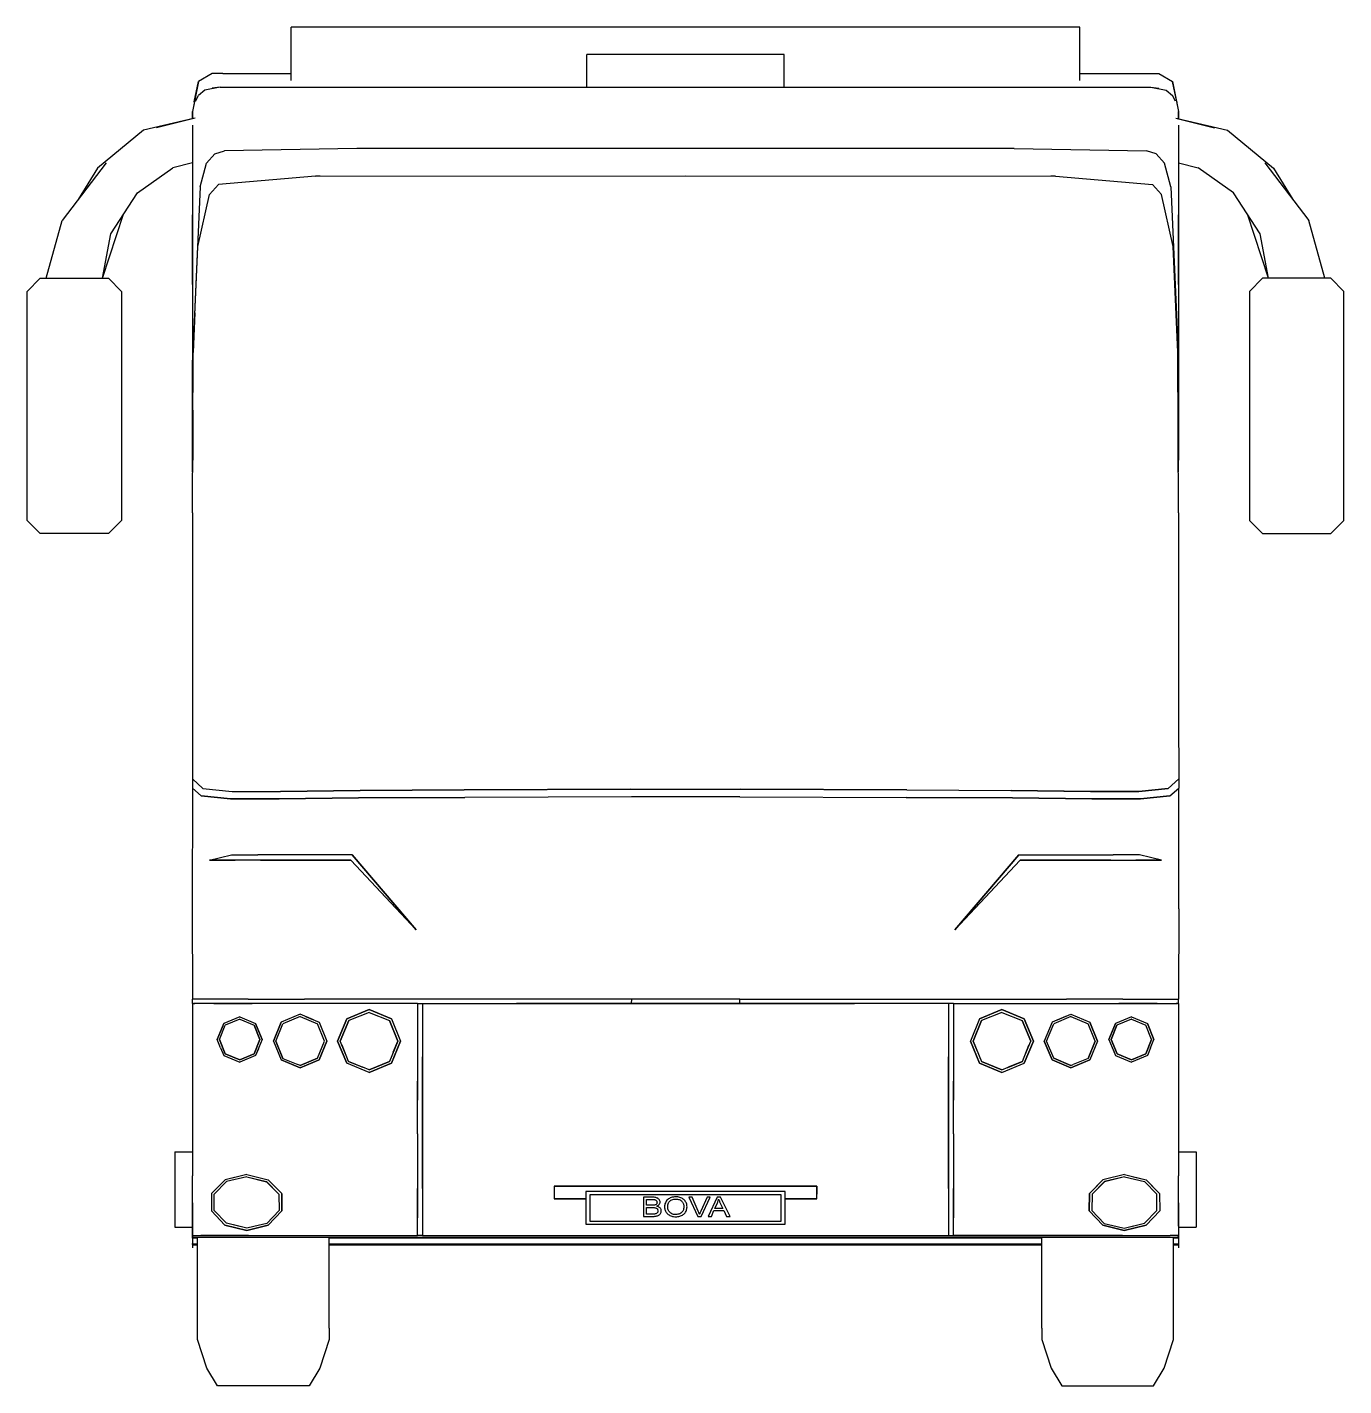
# Model space of a CAD drawing. Header units: millimetres. Extents: x 35403 to 155690, y 202798 to 276657.
# Drawn here: x 101808 to 105105, y 219072 to 222475 of the extents above; entities that cross this region are included whole.
import ezdxf

# ---------------------------------------------------------------- set-up
doc = ezdxf.new("R2010")
doc.units = ezdxf.units.MM

# ---------------------------------------------------------------- blocks, each defined once
blk = doc.blocks.new('A$C14E904CF')
for p, q in [((661.2, 3269.7), (661.2, 3403.1)), ((2636.4, 3403.1), (661.2, 3403.1)), ((2636.4, 3269.7), (2636.4, 3403.1)), ((1895.7, 3334.9), (1401.9, 3334.9)), ((1401.9, 3252.9), (1401.9, 3334.9)), ((1895.7, 3252.9), (1895.7, 3334.9)), ((463.5, 3286.8), (429.2, 3267)), ((489.8, 3287.1), (463.5, 3286.8)), ((489.8, 3287.1), (661.2, 3287.1)), ((2636.4, 3287.1), (2807.9, 3287.1)), ((2807.9, 3287.1), (2834.2, 3286.8)), ((2834.2, 3286.8), (2868.5, 3267)), ((429.2, 3267), (414.4, 3192.3)), ((418.4, 3215.8), (429.2, 3267)), ((444.9, 3245), (429.2, 3231.8)), ((444.9, 3245), (439.2, 3240.4)), ((483.3, 3252.9), (444.9, 3245)), ((483.3, 3252.9), (463.5, 3250.6)), ((483.3, 3252.9), (2814.4, 3252.9)), ((2814.4, 3252.9), (2834.2, 3250.6)), ((2814.4, 3252.9), (2852.8, 3245)), ((2852.8, 3245), (2858.5, 3240.4)), ((2852.8, 3245), (2868.5, 3231.8)), ((2879.3, 3215.8), (2868.5, 3267)), ((2868.5, 3267), (2883.3, 3192.3)), ((418.4, 3215.8), (418, 3210.6)), ((421.3, 3217.9), (429.2, 3231.8)), ((2876.4, 3217.9), (2868.5, 3231.8)), ((2879.3, 3215.8), (2879.7, 3210.6)), ((416.7, 3174.4), (291.5, 3145.1)), ((420.9, 3174.9), (323.9, 3151.4)), ((414.4, 3192.3), (414.3, 3173.8)), ((414.3, 3173.8), (414.4, 3181.1)), ((414.4, 3181.1), (414.4, 3192.3)), ((2876.8, 3174.9), (2973.8, 3151.4)), ((2880.9, 3174.4), (3006.1, 3145.1)), ((2883.3, 3181.1), (2883.3, 3192.3)), ((2883.3, 3192.3), (2883.3, 3173.8)), ((2883.3, 3173.8), (2883.3, 3181.1)), ((291.5, 3145.1), (176, 3049.7)), ((414.3, 3158.1), (414.3, 3129.5)), ((2883.3, 3158.1), (2883.3, 3129.5)), ((3006.1, 3145.1), (3121.7, 3049.7)), ((414.3, 3129.5), (414.2, 2569.9)), ((825.8, 3099.2), (494.4, 3093)), ((2471.9, 3099.2), (825.8, 3099.2)), ((2471.9, 3099.2), (2803.3, 3093)), ((2883.3, 3129.5), (2883.5, 2569.9)), ((197.9, 3063.5), (88, 2918.8)), ((197.9, 3063.5), (197.9, 3063.5)), ((414.3, 3063), (364.9, 3051)), ((433.5, 3003.5), (449.2, 3062.8)), ((449.2, 3062.8), (469.9, 3086)), ((469.9, 3086), (449.2, 3062.8)), ((469.9, 3086), (494.4, 3093)), ((2827.8, 3086), (2803.3, 3093)), ((2848.5, 3062.8), (2827.8, 3086)), ((2827.8, 3086), (2848.5, 3062.8)), ((2864.1, 3003.5), (2848.5, 3062.8)), ((2883.4, 3063), (2932.8, 3051)), ((3099.8, 3063.5), (3209.7, 2918.8)), ((3099.8, 3063.5), (3099.8, 3063.5)), ((176, 3049.7), (127.7, 2971.1)), ((276.2, 2988), (364.9, 3051)), ((433.5, 3003.5), (449.2, 3062.8)), ((447, 3054.3), (447, 3054.3)), ((721.9, 3029.6), (479, 3008.7)), ((721.9, 3029.6), (479, 3008.7)), ((721.9, 3029.6), (1648.8, 3030.4)), ((733.8, 3029.6), (721.9, 3029.6)), ((1648.8, 3030.4), (2575.7, 3029.6)), ((2575.7, 3029.6), (2563.8, 3029.6)), ((2575.7, 3029.6), (2818.6, 3008.7)), ((2575.7, 3029.6), (2818.6, 3008.7)), ((2864.1, 3003.5), (2848.5, 3062.8)), ((2850.7, 3054.3), (2850.7, 3054.3)), ((3021.5, 2988), (2932.8, 3051)), ((3121.7, 3049.7), (3169.9, 2971.1)), ((433.5, 3003.5), (414.2, 2570.2)), ((456.5, 2984.4), (479, 3008.7)), ((2841.2, 2984.4), (2818.6, 3008.7)), ((2864.1, 3003.5), (2883.5, 2570.2)), ((209.3, 2885.4), (276.2, 2988)), ((427.8, 2853.5), (456.5, 2984.4)), ((456.5, 2984.3), (456.5, 2984.4)), ((2841.1, 2984.3), (2841.1, 2984.4)), ((2869.9, 2853.5), (2841.2, 2984.4)), ((3088.3, 2885.4), (3021.5, 2988)), ((188.7, 2774.1), (241.2, 2934.4)), ((414.2, 2933.1), (414.3, 2933.1)), ((414.2, 2933.1), (414.3, 2931.2)), ((414.2, 2758.3), (414.2, 2933.1)), ((414.3, 2933.1), (414.2, 2933.1)), ((414.3, 2931.2), (414.3, 2931.1)), ((414.3, 2930.9), (414.3, 2931.1)), ((2883.5, 2933.1), (2883.4, 2933.1)), ((2883.5, 2933.1), (2883.4, 2931.2)), ((2883.4, 2758.3), (2883.5, 2933.1)), ((2883.4, 2933.1), (2883.5, 2933.1)), ((2883.4, 2931.2), (2883.4, 2931.1)), ((2883.4, 2930.9), (2883.4, 2931.1)), ((3109, 2774.1), (3056.4, 2934.4)), ((47.7, 2774.1), (88, 2918.8)), ((3250, 2774.1), (3209.7, 2918.8)), ((188.7, 2774.1), (209.3, 2885.4)), ((209.3, 2885.4), (209.3, 2885.4)), ((3109, 2774.1), (3088.3, 2885.4)), ((415.4, 2588.8), (427.8, 2853.5)), ((2882.2, 2588.8), (2869.9, 2853.5)), ((32.9, 2774.1), (0, 2741.2)), ((32.9, 2774.1), (203.5, 2774.1)), ((203.5, 2774.1), (236.4, 2741.2)), ((3094.2, 2774.1), (3061.3, 2741.2)), ((3264.8, 2774.1), (3094.2, 2774.1)), ((3264.8, 2774.1), (3297.7, 2741.2)), ((0, 2167.6), (0, 2741.2)), ((236.4, 2741.2), (236.4, 2167.6)), ((3061.3, 2741.2), (3061.3, 2167.6)), ((3297.7, 2167.6), (3297.7, 2741.2)), ((420.1, 2688), (415.4, 2588.8)), ((2877.6, 2688), (2882.2, 2588.8)), ((414, 2186.6), (415.4, 2588.4)), ((415.4, 2588.4), (415.4, 2588.2)), ((415.4, 2588.2), (415.4, 2588)), ((415.4, 2588.8), (415.4, 2588.4)), ((2882.2, 2588.8), (2882.2, 2588.2)), ((2883.7, 2186.6), (2882.2, 2588.8)), ((2882.2, 2588.2), (2882.2, 2588)), ((414.2, 2569.9), (414.2, 2570.2)), ((414.2, 2569.9), (414.2, 2569.9)), ((414.2, 2569.9), (414.5, 2318.7)), ((414.2, 2569.9), (414.2, 2569.9)), ((414.5, 2316.4), (414.2, 2569.1)), ((2883.5, 2569.9), (2883.2, 2318.7)), ((2883.2, 2316.4), (2883.5, 2569.1)), ((2883.5, 2569.9), (2883.5, 2570.2)), ((2883.5, 2569.9), (2883.5, 2569.9)), ((414.4, 2289.5), (414.3, 2444.1)), ((2883.3, 2289.5), (2883.3, 2444.1)), ((414, 2186.6), (413.7, 1676.3)), ((2883.7, 2186.6), (2883.9, 1676.3)), ((32.9, 2134.7), (0, 2167.6)), ((236.4, 2167.6), (203.5, 2134.7)), ((3061.3, 2167.6), (3094.2, 2134.7)), ((3264.8, 2134.7), (3297.7, 2167.6)), ((203.5, 2134.7), (32.9, 2134.7)), ((3094.2, 2134.7), (3264.8, 2134.7)), ((413.7, 1676.3), (413.7, 1520.6)), ((2883.9, 1676.3), (2884, 1520.6)), ((413.7, 1497.4), (413.6, 1195.1)), ((413.7, 1520.6), (413.7, 1520.5)), ((413.7, 1520.5), (439.7, 1496.1)), ((413.7, 1520.5), (413.7, 1497.4)), ((413.7, 1520.5), (439.7, 1496.1)), ((435.7, 1477.7), (413.7, 1497.4)), ((413.7, 1497.4), (413.7, 1497.4)), ((435.7, 1477.7), (413.7, 1497.4)), ((438, 1497.7), (438, 1497.7)), ((2884, 1520.5), (2858, 1496.1)), ((2858, 1496.1), (2884, 1520.5)), ((2861.2, 1499.1), (2861.2, 1499.1)), ((2861.9, 1477.7), (2884, 1497.4)), ((2861.9, 1477.7), (2884, 1497.4)), ((2884, 1520.5), (2884, 1520.6)), ((2884, 1520.5), (2884, 1497.4)), ((2884, 1195.1), (2884, 1497.4)), ((2884, 1497.4), (2884, 1497.4)), ((415.2, 1496), (415.2, 1496)), ((415.3, 1496), (415.3, 1495.9)), ((415.6, 1495.7), (415.6, 1495.7)), ((509.2, 1470), (435.7, 1477.7)), ((435.7, 1477.7), (509.2, 1470)), ((439.7, 1496.1), (513.1, 1488.5)), ((439.7, 1496.1), (513.1, 1488.5)), ((630.9, 1470.1), (509.2, 1470)), ((509.2, 1470), (630.8, 1470.1)), ((513.1, 1488.5), (634.8, 1488.6)), ((513.1, 1488.5), (634.8, 1488.5)), ((630.8, 1470.1), (830, 1472.8)), ((830.1, 1472.9), (630.9, 1470.1)), ((634.8, 1488.5), (833.5, 1491.3)), ((833.9, 1491.3), (634.8, 1488.6)), ((634.8, 1488.6), (833.9, 1491.3)), ((830, 1472.8), (1096.2, 1473.7)), ((1096.2, 1473.7), (830.1, 1472.9)), ((1094.3, 1492.7), (833.9, 1491.3)), ((833.9, 1491.3), (1094.3, 1492.7)), ((1510.8, 1494.3), (1094.3, 1492.7)), ((1094.3, 1492.7), (1510.8, 1494.2)), ((1094.3, 1492.7), (1510.8, 1494.2)), ((1513.2, 1475.3), (1096.2, 1473.7)), ((1510.8, 1494.3), (1786.9, 1494.3)), ((1510.8, 1494.2), (1786.9, 1494.2)), ((1784.5, 1475.3), (1513.2, 1475.3)), ((1784.5, 1475.3), (2201.4, 1473.7)), ((1786.9, 1494.3), (2203.3, 1492.7)), ((2203.3, 1492.7), (1786.9, 1494.2)), ((1786.9, 1494.2), (2203.3, 1492.7)), ((2201.4, 1473.7), (2467.6, 1472.9)), ((2467.6, 1472.8), (2201.4, 1473.7)), ((2203.3, 1492.7), (2463.7, 1491.3)), ((2203.3, 1492.7), (2463.7, 1491.3)), ((2463.7, 1491.3), (2662.9, 1488.6)), ((2463.7, 1491.3), (2662.9, 1488.6)), ((2662.9, 1488.5), (2464.1, 1491.3)), ((2467.6, 1472.9), (2666.8, 1470.1)), ((2666.8, 1470.1), (2467.6, 1472.8)), ((2662.9, 1488.6), (2784.6, 1488.5)), ((2784.6, 1488.5), (2662.9, 1488.5)), ((2666.8, 1470.1), (2788.5, 1470)), ((2788.5, 1470), (2666.8, 1470.1)), ((2858, 1496.1), (2784.6, 1488.5)), ((2784.6, 1488.5), (2858, 1496.1)), ((2788.5, 1470), (2861.9, 1477.7)), ((2861.9, 1477.7), (2788.5, 1470)), ((2882.4, 1496), (2882.4, 1496)), ((2882.4, 1496), (2882.4, 1495.9)), ((456.5, 1317), (511.9, 1329.9)), ((456.5, 1317.1), (511.9, 1329.9)), ((511.9, 1329.9), (577.7, 1329.9)), ((648.4, 1329.9), (577.7, 1329.9)), ((814.2, 1329.9), (648.4, 1329.9)), ((974.3, 1142.6), (814.1, 1329.9)), ((814.2, 1329.9), (974.4, 1142.6)), ((2323.3, 1142.6), (2483.5, 1329.9)), ((2483.5, 1329.9), (2323.3, 1142.6)), ((2483.5, 1329.9), (2649.3, 1329.9)), ((2649.3, 1329.9), (2719.9, 1329.9)), ((2785.8, 1329.9), (2719.9, 1329.9)), ((2841.2, 1317), (2785.8, 1329.9)), ((2841.2, 1317.1), (2785.8, 1329.9)), ((456.5, 1317.1), (520.6, 1316.9)), ((520.6, 1316.9), (456.5, 1317)), ((584, 1316.8), (520.6, 1316.9)), ((584, 1316.8), (520.6, 1316.9)), ((810.2, 1316.3), (584, 1316.8)), ((584, 1316.8), (810.2, 1316.3)), ((810.2, 1316.3), (974.4, 1142.6)), ((2487.4, 1316.3), (2323.3, 1142.6)), ((2487.4, 1316.3), (2713.7, 1316.8)), ((2713.7, 1316.8), (2487.4, 1316.3)), ((2713.7, 1316.8), (2777.1, 1316.9)), ((2713.7, 1316.8), (2777.1, 1316.9)), ((2841.2, 1317.1), (2777.1, 1316.9)), ((2777.1, 1316.9), (2841.2, 1317)), ((974.3, 1142.6), (872.5, 1250.4)), ((2323.3, 1142.6), (2425.2, 1250.4)), ((413.6, 1195.1), (413.8, 968.9)), ((2884, 1195.1), (2883.9, 968.9)), ((413.8, 957.6), (413.8, 968.9)), ((421, 968.9), (413.8, 968.9)), ((413.8, 957.6), (414.3, 526)), ((413.8, 957.6), (419.7, 957.6)), ((421.1, 957.6), (416.5, 957.6)), ((471.3, 968.9), (421, 968.9)), ((467.5, 957.6), (421.1, 957.6)), ((563.7, 957.6), (467.5, 957.6)), ((467.5, 957.6), (563.7, 957.6)), ((553.4, 968.9), (471.3, 968.9)), ((553.4, 968.9), (471.3, 968.9)), ((471.3, 968.9), (471.3, 968.9)), ((553.4, 968.9), (694.4, 968.9)), ((683, 957.6), (563.7, 957.6)), ((564, 957.6), (563.7, 957.6)), ((886.7, 957.6), (683, 957.6)), ((990.5, 968.9), (694.4, 968.9)), ((977.9, 957.6), (823.3, 957.6)), ((977.9, 957.6), (990.4, 957.6)), ((977.9, 957.6), (977.9, 824)), ((990.4, 957.6), (990.4, 824)), ((1513.2, 968.9), (990.5, 968.9)), ((990.5, 957.6), (990.5, 824)), ((990.5, 957.6), (1512.6, 957.6)), ((1512.6, 957.6), (1225.9, 957.6)), ((1513.2, 968.9), (1512.6, 957.6)), ((1512.6, 957.6), (1785.1, 957.6)), ((1785.1, 957.6), (1512.6, 957.6)), ((1784.5, 968.9), (1513.2, 968.9)), ((1785.1, 957.6), (1784.5, 968.9)), ((1784.5, 968.9), (2307.2, 968.9)), ((1785.1, 957.6), (2071.7, 957.6)), ((2307.2, 957.6), (1785.1, 957.6)), ((2307.2, 968.9), (2603.3, 968.9)), ((2319.8, 957.6), (2307.2, 957.6)), ((2307.2, 957.6), (2307.2, 824)), ((2307.2, 957.6), (2307.2, 824)), ((2319.8, 957.6), (2474.4, 957.6)), ((2319.8, 957.6), (2319.8, 824)), ((2410.9, 957.6), (2614.7, 957.6)), ((2744.2, 968.9), (2603.3, 968.9)), ((2614.7, 957.6), (2734, 957.6)), ((2733.7, 957.6), (2734, 957.6)), ((2734, 957.6), (2830.2, 957.6)), ((2830.2, 957.6), (2734, 957.6)), ((2744.2, 968.9), (2744.3, 968.9)), ((2744.3, 968.9), (2826.4, 968.9)), ((2744.3, 968.9), (2826.4, 968.9)), ((2826.4, 968.9), (2876.6, 968.9)), ((2826.4, 968.9), (2826.4, 968.9)), ((2830.2, 957.6), (2876.6, 957.6)), ((2876.6, 968.9), (2883.9, 968.9)), ((2876.6, 957.6), (2881.2, 957.6)), ((2883.9, 957.6), (2877.9, 957.6)), ((2883.9, 957.6), (2883.4, 526)), ((2883.9, 957.6), (2883.9, 968.9)), ((532.2, 924.2), (492.2, 907.7)), ((532.2, 924.2), (572.2, 907.7)), ((683.6, 930.6), (636.2, 911)), ((683.6, 924.8), (640.5, 906.8)), ((683.6, 924.8), (640.5, 906.8)), ((717.4, 916.6), (683.6, 930.6)), ((683.6, 924.8), (726.8, 906.9)), ((683.6, 924.8), (726.8, 906.9)), ((697, 925), (730.9, 911)), ((800.7, 919.5), (777.6, 863.7)), ((777.6, 863.7), (800.6, 919.4)), ((856.4, 942.5), (800.6, 919.4)), ((800.7, 919.5), (856.4, 942.5)), ((856.4, 934.9), (805.4, 914.7)), ((829.1, 924.1), (805.4, 914.7)), ((856.4, 942.5), (912.2, 919.4)), ((912.2, 919.5), (856.4, 942.5)), ((856.4, 934.9), (907.6, 914.8)), ((856.4, 934.9), (856.4, 934.9)), ((856.4, 934.9), (907.6, 914.8)), ((856.4, 934.9), (907.6, 914.8)), ((912.2, 919.5), (935.3, 863.7)), ((912.2, 919.4), (935.3, 863.7)), ((2385.5, 919.5), (2362.4, 863.7)), ((2385.5, 919.4), (2362.4, 863.7)), ((2441.2, 942.5), (2385.5, 919.4)), ((2385.5, 919.5), (2441.2, 942.5)), ((2441.2, 934.9), (2390.1, 914.8)), ((2441.2, 934.9), (2390.1, 914.8)), ((2441.2, 934.9), (2390.1, 914.8)), ((2441.2, 942.5), (2497, 919.4)), ((2497, 919.5), (2441.2, 942.5)), ((2441.2, 934.9), (2441.2, 934.9)), ((2441.2, 934.9), (2492.2, 914.7)), ((2468.5, 924.1), (2492.2, 914.7)), ((2497, 919.5), (2520.1, 863.7)), ((2520.1, 863.7), (2497, 919.4)), ((2600.7, 925), (2566.8, 911)), ((2614.1, 924.8), (2570.9, 906.9)), ((2614.1, 924.8), (2570.9, 906.9)), ((2580.3, 916.6), (2614.1, 930.6)), ((2614.1, 930.6), (2661.4, 911)), ((2614.1, 924.8), (2657.2, 906.8)), ((2614.1, 924.8), (2657.2, 906.8)), ((2765.5, 924.2), (2725.5, 907.7)), ((2765.5, 924.2), (2805.5, 907.7)), ((475.7, 867.6), (492.2, 907.7)), ((492.2, 907.7), (475.7, 867.7)), ((481.5, 867.6), (496, 903.8)), ((481.5, 867.7), (496, 903.8)), ((532.2, 918.2), (496, 903.8)), ((532.2, 918.2), (496, 903.8)), ((532.2, 918.1), (496, 903.8)), ((532.2, 918.2), (532.3, 918.1)), ((532.2, 918.2), (568.2, 903.7)), ((532.2, 918.1), (568.3, 903.7)), ((568.2, 903.7), (568.3, 903.7)), ((582.7, 867.7), (568.2, 903.7)), ((568.3, 903.7), (582.7, 867.6)), ((572.2, 907.7), (588.8, 867.7)), ((588.8, 867.7), (572.2, 907.7)), ((616.6, 863.7), (636.2, 911)), ((636.2, 911), (616.6, 863.7)), ((622.4, 863.7), (640.5, 906.8)), ((622.4, 863.7), (640.5, 906.8)), ((636.3, 911), (636.2, 911)), ((744.7, 863.7), (726.8, 906.9)), ((730.9, 911), (730.9, 911)), ((730.9, 911), (750.5, 863.7)), ((784.2, 863.7), (805.4, 914.7)), ((805.4, 914.7), (784.2, 863.7)), ((907.6, 914.8), (928.6, 863.7)), ((928.6, 863.7), (907.6, 914.8)), ((2390.1, 914.8), (2369.1, 863.7)), ((2369.1, 863.7), (2390.1, 914.8)), ((2513.4, 863.7), (2492.2, 914.7)), ((2492.2, 914.7), (2513.4, 863.7)), ((2566.8, 911), (2547.2, 863.7)), ((2553, 863.7), (2570.9, 906.9)), ((2566.8, 911), (2566.8, 911)), ((2675.2, 863.7), (2657.2, 906.8)), ((2675.2, 863.7), (2657.2, 906.8)), ((2661.4, 911), (2661.4, 911)), ((2681, 863.7), (2661.4, 911)), ((2661.4, 911), (2681, 863.7)), ((2725.5, 907.7), (2708.9, 867.7)), ((2708.9, 867.7), (2725.5, 907.7)), ((2714.9, 867.7), (2729.4, 903.7)), ((2729.4, 903.7), (2715, 867.6)), ((2765.5, 918.2), (2729.4, 903.7)), ((2765.5, 918.1), (2729.4, 903.7)), ((2729.4, 903.7), (2729.4, 903.7)), ((2765.5, 918.2), (2765.3, 918.1)), ((2765.5, 918.2), (2801.6, 903.8)), ((2765.5, 918.2), (2801.6, 903.8)), ((2765.5, 918.1), (2801.6, 903.8)), ((2816.2, 867.6), (2801.6, 903.8)), ((2816.2, 867.7), (2801.6, 903.8)), ((2822, 867.6), (2805.5, 907.7)), ((2805.5, 907.7), (2822, 867.7)), ((475.7, 867.7), (475.7, 867.7)), ((484.4, 846.5), (475.7, 867.6)), ((481.5, 867.7), (496, 831.5)), ((496, 831.5), (481.5, 867.6)), ((568.1, 831.7), (582.7, 867.7)), ((582.7, 867.6), (568.1, 831.7)), ((588.8, 867.7), (572.2, 827.6)), ((616.6, 863.7), (616.6, 863.7)), ((616.6, 863.7), (636.2, 816.4)), ((640.2, 820.3), (622.4, 863.7)), ((622.4, 863.7), (640.2, 820.3)), ((726.8, 820.4), (744.7, 863.7)), ((750.5, 863.7), (730.9, 816.4)), ((730.9, 816.4), (750.5, 863.7)), ((800.6, 807.9), (777.6, 863.7)), ((777.6, 863.7), (800.7, 807.9)), ((798.9, 827.7), (784.2, 863.7)), ((805.1, 812.4), (788.6, 853)), ((928.6, 863.7), (907.4, 812.7)), ((935.3, 863.7), (912.2, 807.9)), ((912.2, 807.9), (935.3, 863.7)), ((916.9, 835.6), (928.6, 863.7)), ((2362.4, 863.7), (2385.5, 807.9)), ((2385.5, 807.9), (2362.4, 863.7)), ((2369.1, 863.7), (2390.3, 812.7)), ((2380.7, 835.6), (2369.1, 863.7)), ((2492.5, 812.4), (2509.1, 853)), ((2497, 807.9), (2520.1, 863.7)), ((2520.1, 863.7), (2497, 807.9)), ((2498.7, 827.6), (2513.4, 863.7)), ((2547.2, 863.7), (2566.8, 816.4)), ((2566.8, 816.4), (2547.2, 863.7)), ((2570.9, 820.4), (2553, 863.7)), ((2657.5, 820.3), (2675.2, 863.7)), ((2675.2, 863.7), (2657.5, 820.3)), ((2681, 863.7), (2661.4, 816.4)), ((2681, 863.7), (2681, 863.7)), ((2708.9, 867.7), (2725.5, 827.6)), ((2729.6, 831.7), (2714.9, 867.7)), ((2715, 867.6), (2729.6, 831.7)), ((2816.2, 867.7), (2801.6, 831.5)), ((2801.6, 831.5), (2816.2, 867.6)), ((2813.3, 846.5), (2822, 867.6)), ((2822, 867.7), (2822, 867.7)), ((484.4, 846.5), (492.2, 827.6)), ((492.2, 827.6), (532.2, 811.1)), ((532.2, 816.9), (496, 831.5)), ((496, 831.5), (532.2, 816.9)), ((568.1, 831.7), (532.2, 816.9)), ((532.2, 816.9), (568.1, 831.7)), ((572.2, 827.6), (532.2, 811.1)), ((579, 844.1), (572.2, 827.6)), ((640.2, 820.3), (640.2, 820.3)), ((640.2, 820.3), (677.7, 804.9)), ((726.8, 820.4), (683.6, 802.5)), ((726.8, 820.4), (683.6, 802.5)), ((683.6, 802.5), (726.8, 820.4)), ((977.9, 824), (977.9, 715.9)), ((990.4, 824), (990.4, 679.6)), ((990.5, 679.7), (990.5, 824)), ((2307.2, 824), (2307.2, 679.6)), ((2307.2, 679.7), (2307.2, 824)), ((2319.8, 824), (2319.8, 715.9)), ((2570.9, 820.4), (2614.1, 802.5)), ((2570.9, 820.4), (2614.1, 802.5)), ((2614.1, 802.5), (2570.9, 820.4)), ((2657.5, 820.3), (2620, 804.9)), ((2657.5, 820.3), (2657.5, 820.3)), ((2718.7, 844.1), (2725.5, 827.6)), ((2725.5, 827.6), (2765.5, 811.1)), ((2729.6, 831.7), (2765.5, 816.9)), ((2765.5, 816.9), (2729.6, 831.7)), ((2765.5, 816.9), (2801.6, 831.5)), ((2801.6, 831.5), (2765.5, 816.9)), ((2805.5, 827.6), (2765.5, 811.1)), ((2813.3, 846.5), (2805.5, 827.6)), ((683.6, 796.8), (636.2, 816.4)), ((636.2, 816.4), (683.6, 796.7)), ((683.6, 802.5), (677.7, 804.9)), ((730.9, 816.4), (683.6, 796.8)), ((683.6, 796.7), (730.9, 816.4)), ((856.4, 784.8), (800.6, 807.9)), ((856.4, 784.8), (800.7, 807.9)), ((841.7, 797.7), (805.1, 812.4)), ((805.1, 812.4), (840.8, 798.1)), ((856.4, 791.8), (840.8, 798.1)), ((907.4, 812.7), (856.4, 791.8)), ((856.4, 791.8), (907.4, 812.7)), ((912.2, 807.9), (856.4, 784.8)), ((856.4, 784.8), (912.2, 807.9)), ((2385.5, 807.9), (2441.2, 784.8)), ((2441.2, 784.8), (2385.5, 807.9)), ((2390.2, 812.7), (2441.2, 791.8)), ((2441.2, 791.8), (2390.3, 812.7)), ((2441.2, 784.8), (2497, 807.9)), ((2441.2, 784.8), (2497, 807.9)), ((2441.2, 791.8), (2456.9, 798.1)), ((2456, 797.7), (2492.5, 812.4)), ((2492.6, 812.4), (2456.9, 798.1)), ((2566.8, 816.4), (2614.1, 796.8)), ((2614.1, 796.7), (2566.8, 816.4)), ((2614.1, 796.8), (2661.4, 816.4)), ((2661.4, 816.4), (2614.1, 796.7)), ((2614.1, 802.5), (2620, 804.9)), ((977.9, 679.6), (977.9, 763)), ((2319.8, 679.6), (2319.8, 763)), ((977.9, 649.9), (977.9, 679.6)), ((977.9, 631.3), (977.9, 665.9)), ((990.4, 679.6), (990.4, 630.9)), ((990.5, 630.9), (990.5, 679.7)), ((2307.2, 630.9), (2307.2, 679.7)), ((2307.2, 679.6), (2307.2, 630.9)), ((2319.8, 649.9), (2319.8, 679.6)), ((2319.8, 631.3), (2319.8, 665.9)), ((977.9, 631.3), (977.9, 494.2)), ((990.4, 630.9), (990.4, 494.2)), ((990.5, 494.2), (990.5, 630.9)), ((2307.2, 630.9), (2307.2, 494.2)), ((2307.2, 494.2), (2307.2, 630.9)), ((2319.8, 631.3), (2319.8, 494.2)), ((369.7, 586), (369.7, 578.8)), ((369.7, 586), (414.2, 586)), ((369.7, 578.8), (369.7, 558.4)), ((2883.5, 586), (2928, 586)), ((2928, 586), (2928, 578.8)), ((2928, 578.8), (2928, 558.4)), ((369.7, 558.4), (369.7, 527.8)), ((2928, 558.4), (2928, 527.8)), ((369.7, 527.8), (369.7, 491.8)), ((414.4, 458.7), (414.3, 526)), ((495.5, 516.1), (461.5, 481.6)), ((468, 480), (499.5, 511.9)), ((499.5, 511.9), (468, 480)), ((469.1, 489.3), (495.5, 516)), ((549.8, 529.5), (495.5, 516)), ((527, 523.8), (495.5, 516.1)), ((549.8, 523.8), (499.5, 511.9)), ((549.8, 523.8), (499.5, 511.9)), ((499.5, 511.9), (499.5, 511.9)), ((549.8, 529.5), (603.9, 516)), ((549.8, 523.8), (599.5, 511.5)), ((549.8, 523.8), (599.5, 511.4)), ((576.9, 522.7), (603.9, 516.1)), ((599.5, 511.5), (630.5, 479.9)), ((599.5, 511.4), (630.4, 479.9)), ((603.9, 516.1), (637.4, 481.6)), ((603.9, 516), (629.9, 489.3)), ((2693.8, 516.1), (2660.3, 481.6)), ((2698.2, 511.5), (2667.2, 479.9)), ((2698.2, 511.4), (2667.2, 479.9)), ((2693.8, 516), (2667.8, 489.3)), ((2747.9, 529.5), (2693.8, 516)), ((2720.7, 522.7), (2693.8, 516.1)), ((2747.9, 523.8), (2698.2, 511.5)), ((2747.9, 523.8), (2698.2, 511.4)), ((2747.9, 529.5), (2802.2, 516)), ((2747.9, 523.8), (2798.1, 511.9)), ((2747.9, 523.8), (2798.1, 511.9)), ((2770.7, 523.8), (2802.2, 516.1)), ((2798.1, 511.9), (2798.2, 511.9)), ((2798.1, 511.9), (2829.6, 480)), ((2829.6, 480), (2798.2, 511.9)), ((2802.2, 516.1), (2836.2, 481.6)), ((2828.5, 489.3), (2802.2, 516)), ((2883.3, 458.7), (2883.4, 526)), ((2928, 527.8), (2928, 491.8)), ((369.7, 491.8), (369.7, 455.7)), ((461.5, 481.6), (461.3, 438)), ((468, 439.6), (468, 480)), ((630.4, 479.9), (630.9, 439.6)), ((630.5, 479.9), (630.9, 439.6)), ((637.6, 438), (637.4, 481.6)), ((637.4, 481.3), (637.5, 438)), ((977.9, 420.6), (977.9, 494.2)), ((977.9, 494.2), (977.9, 420.6)), ((990.4, 494.2), (990.4, 420.6)), ((990.5, 494.2), (990.5, 420.6)), ((1319.6, 500.3), (1319.6, 468.5)), ((1319.6, 500.3), (1978, 500.3)), ((1978, 500.3), (1319.7, 500.3)), ((1319.7, 500.3), (1319.7, 480)), ((1898.8, 486.9), (1398.8, 486.9)), ((1398.8, 486.9), (1398.8, 405)), ((1888.8, 478.2), (1408.8, 478.2)), ((1408.8, 478.2), (1408.8, 412.6)), ((1888.8, 412.6), (1888.8, 478.2)), ((1898.8, 405), (1898.8, 486.9)), ((1978, 468.5), (1978, 500.3)), ((1978, 500.3), (1978, 480)), ((2307.2, 494.2), (2307.2, 420.6)), ((2307.2, 494.2), (2307.2, 420.6)), ((2319.8, 420.6), (2319.8, 494.2)), ((2319.8, 494.2), (2319.8, 420.6)), ((2660.1, 438), (2660.3, 481.6)), ((2660.3, 481.3), (2660.1, 438)), ((2667.2, 479.9), (2666.8, 439.6)), ((2667.2, 479.9), (2666.8, 439.6)), ((2829.6, 439.6), (2829.6, 480)), ((2836.2, 481.6), (2836.4, 438)), ((2928, 491.8), (2928, 455.7)), ((369.7, 455.7), (369.7, 425.2)), ((414.4, 458.8), (414.4, 458.9)), ((414.4, 458.8), (414.4, 400.3)), ((414.4, 376.7), (414.4, 458.7)), ((1319.6, 468.5), (1398.8, 468.5)), ((1398.8, 468.5), (1319.7, 468.5)), ((1565.6, 472.6), (1543.5, 472.6)), ((1543.5, 472.6), (1543.5, 424.3)), ((1551.3, 452.3), (1551.3, 466.9)), ((1551.3, 466.9), (1563, 466.9)), ((1564, 452.3), (1551.3, 452.3)), ((1551.3, 430), (1551.3, 446.6)), ((1551.3, 446.6), (1564.9, 446.6)), ((1563, 466.9), (1565.4, 466.9)), ((1566.4, 452.3), (1564, 452.3)), ((1564.9, 446.6), (1567, 446.6)), ((1565.4, 466.9), (1567.5, 466.8)), ((1568.2, 472.5), (1565.6, 472.6)), ((1568.5, 452.5), (1566.4, 452.3)), ((1567, 446.6), (1569, 446.5)), ((1567.5, 466.8), (1569.3, 466.7)), ((1570.6, 472.4), (1568.2, 472.5)), ((1570.2, 452.6), (1568.5, 452.5)), ((1569, 446.5), (1570.7, 446.3)), ((1569.3, 466.7), (1570.8, 466.5)), ((1571.5, 452.9), (1570.2, 452.6)), ((1572.7, 472.1), (1570.6, 472.4)), ((1570.7, 446.3), (1572.2, 446.1)), ((1570.8, 466.5), (1572, 466.2)), ((1572.9, 453.3), (1571.5, 452.9)), ((1572, 466.2), (1573.3, 465.8)), ((1572.2, 446.1), (1573.5, 445.8)), ((1574.7, 471.7), (1572.7, 472.1)), ((1574.1, 453.8), (1572.9, 453.3)), ((1573.3, 465.8), (1574.3, 465.3)), ((1573.5, 445.8), (1575, 445.3)), ((1575.1, 454.5), (1574.1, 453.8)), ((1574.3, 465.3), (1575.3, 464.6)), ((1576.4, 471.1), (1574.7, 471.7)), ((1575, 445.3), (1576.2, 444.7)), ((1576, 455.3), (1575.1, 454.5)), ((1575.3, 464.6), (1576.1, 463.7)), ((1576.6, 456.2), (1576, 455.3)), ((1576.1, 463.7), (1576.7, 462.8)), ((1576.2, 444.7), (1577.3, 443.9)), ((1578, 470.5), (1576.4, 471.1)), ((1577.1, 457.2), (1576.6, 456.2)), ((1576.7, 462.8), (1577.1, 461.8)), ((1576.9, 450), (1578.5, 450.7)), ((1578.9, 449.4), (1576.9, 450)), ((1577.1, 461.8), (1577.4, 460.7)), ((1577.4, 458.3), (1577.1, 457.2)), ((1577.3, 443.9), (1578.3, 443)), ((1577.4, 460.7), (1577.5, 459.5)), ((1577.5, 459.5), (1577.4, 458.3)), ((1579.4, 469.7), (1578, 470.5)), ((1578.3, 443), (1579, 442)), ((1578.5, 450.7), (1579.9, 451.5)), ((1580.8, 448.7), (1578.9, 449.4)), ((1580.7, 468.8), (1579.4, 469.7)), ((1579.9, 451.5), (1581.1, 452.4)), ((1581.8, 467.8), (1580.7, 468.8)), ((1582.4, 447.8), (1580.8, 448.7)), ((1581.1, 452.4), (1582.2, 453.4)), ((1582.8, 466.6), (1581.8, 467.8)), ((1582.2, 453.4), (1583.1, 454.4)), ((1583.9, 446.8), (1582.4, 447.8)), ((1583.9, 465.1), (1582.8, 466.6)), ((1583.1, 454.4), (1584, 455.8)), ((1584.6, 463.5), (1583.9, 465.1)), ((1585.1, 445.6), (1583.9, 446.8)), ((1584, 455.8), (1584.6, 457.3)), ((1585, 461.9), (1584.6, 463.5)), ((1584.6, 457.3), (1585, 458.7)), ((1585.2, 460.3), (1585, 461.9)), ((1585, 458.7), (1585.2, 460.3)), ((1586.2, 444.4), (1585.1, 445.6)), ((1587, 443), (1586.2, 444.4)), ((1587.5, 441.5), (1587, 443)), ((1596.4, 450.8), (1596.3, 447.8)), ((1596.3, 447.8), (1596.4, 445.7)), ((1596.8, 453.5), (1596.4, 450.8)), ((1596.4, 445.7), (1596.7, 443.7)), ((1596.7, 443.7), (1597.2, 441.7)), ((1597.4, 456.1), (1596.8, 453.5)), ((1598.3, 458.5), (1597.4, 456.1)), ((1599.4, 460.8), (1598.3, 458.5)), ((1600.7, 462.9), (1599.4, 460.8)), ((1602.3, 464.9), (1600.7, 462.9)), ((1604.2, 466.6), (1602.3, 464.9)), ((1606.2, 468.2), (1604.2, 466.6)), ((1604.3, 447.7), (1604.5, 450.7)), ((1604.5, 445.3), (1604.3, 447.7)), ((1604.5, 450.7), (1604.8, 453.5)), ((1604.8, 443.1), (1604.5, 445.3)), ((1604.8, 453.5), (1605.4, 455.9)), ((1605.4, 440.9), (1604.8, 443.1)), ((1605.4, 455.9), (1606.3, 458.2)), ((1608.4, 469.6), (1606.2, 468.2)), ((1606.3, 458.2), (1607.4, 460.1)), ((1607.4, 460.1), (1608.7, 461.8)), ((1610.7, 470.8), (1608.4, 469.6)), ((1608.7, 461.8), (1610.3, 463.3)), ((1610.3, 463.3), (1612.4, 464.7)), ((1613.2, 471.7), (1610.7, 470.8)), ((1612.4, 464.7), (1614.5, 465.9)), ((1615.8, 472.5), (1613.2, 471.7)), ((1614.5, 465.9), (1616.9, 466.8)), ((1618.6, 473), (1615.8, 472.5)), ((1616.9, 466.8), (1619.3, 467.4)), ((1621.5, 473.3), (1618.6, 473)), ((1619.3, 467.4), (1621.9, 467.8)), ((1624.5, 473.4), (1621.5, 473.3)), ((1621.9, 467.8), (1624.6, 467.9)), ((1627.2, 473.4), (1624.5, 473.4)), ((1624.6, 467.9), (1626.8, 467.9)), ((1626.8, 467.9), (1629, 467.6)), ((1629.8, 473.1), (1627.2, 473.4)), ((1629, 467.6), (1631.1, 467.1)), ((1632.3, 472.6), (1629.8, 473.1)), ((1631.1, 467.1), (1633.2, 466.4)), ((1634.7, 472), (1632.3, 472.6)), ((1633.2, 466.4), (1635.1, 465.5)), ((1637, 471.2), (1634.7, 472)), ((1635.1, 465.5), (1636.9, 464.5)), ((1636.9, 464.5), (1638.5, 463.3)), ((1639.2, 470.2), (1637, 471.2)), ((1638.5, 463.3), (1639.9, 461.9)), ((1641.3, 469.1), (1639.2, 470.2)), ((1639.9, 461.9), (1641.1, 460.4)), ((1641.1, 460.4), (1642.2, 458.7)), ((1643.2, 467.8), (1641.3, 469.1)), ((1642.2, 458.7), (1642.9, 457.2)), ((1642.9, 457.2), (1643.5, 455.6)), ((1645, 466.4), (1643.2, 467.8)), ((1643.5, 455.6), (1644, 454)), ((1644.2, 443.5), (1643.6, 441.2)), ((1644, 454), (1644.3, 452.2)), ((1644.5, 445.9), (1644.2, 443.5)), ((1644.3, 452.2), (1644.6, 450.4)), ((1644.6, 448.4), (1644.5, 445.9)), ((1644.6, 450.4), (1644.6, 448.4)), ((1646.6, 464.9), (1645, 466.4)), ((1648, 463.2), (1646.6, 464.9)), ((1649.2, 461.3), (1648, 463.2)), ((1650.3, 459.4), (1649.2, 461.3)), ((1651.1, 457.4), (1650.3, 459.4)), ((1651.8, 455.3), (1651.1, 457.4)), ((1651.7, 441.5), (1652.2, 443.7)), ((1652.3, 453.1), (1651.8, 455.3)), ((1652.2, 443.7), (1652.5, 446)), ((1652.5, 450.8), (1652.3, 453.1)), ((1652.6, 448.4), (1652.5, 450.8)), ((1652.5, 446), (1652.6, 448.4)), ((1665.3, 472.6), (1656.9, 472.6)), ((1656.9, 472.6), (1679.7, 424.3)), ((1680.6, 437.5), (1665.3, 472.6)), ((1702.8, 472.6), (1686.9, 437.5)), ((1687.7, 424.3), (1710.8, 472.6)), ((1710.8, 472.6), (1702.8, 472.6)), ((1727.9, 472.6), (1705.2, 424.3)), ((1722.2, 444.2), (1728.7, 458.3)), ((1742.2, 444.2), (1722.2, 444.2)), ((1736.3, 472.6), (1727.9, 472.6)), ((1728.7, 458.3), (1729.4, 460.1)), ((1729.4, 460.1), (1730.1, 462)), ((1730.1, 462), (1730.8, 463.8)), ((1730.8, 463.8), (1731.4, 465.7)), ((1731.4, 465.7), (1731.8, 467.5)), ((1731.8, 467.5), (1732.4, 466.2)), ((1732.4, 466.2), (1732.9, 464.7)), ((1732.9, 464.7), (1733.6, 463.1)), ((1733.6, 463.1), (1734.3, 461.3)), ((1734.3, 461.3), (1735.2, 459.5)), ((1735.2, 459.5), (1736, 457.5)), ((1736, 457.5), (1742.2, 444.2)), ((1760.3, 424.3), (1736.3, 472.6)), ((1898.8, 468.5), (1978, 468.5)), ((1978, 468.5), (1898.8, 468.5)), ((2883.3, 458.8), (2883.3, 458.9)), ((2883.3, 458.8), (2883.3, 400.3)), ((2883.3, 400.3), (2883.3, 458.7)), ((2928, 455.7), (2928, 425.2)), ((369.7, 425.2), (369.7, 404.8)), ((495.3, 402.8), (461.3, 438)), ((495.3, 402.8), (461.3, 438)), ((499.4, 407.1), (468, 439.6)), ((499.4, 407.1), (468, 439.6)), ((630.9, 439.6), (600, 407)), ((630.9, 439.6), (600, 407)), ((637.5, 438), (603.9, 402.8)), ((603.9, 402.8), (637.6, 438)), ((977.9, 376.7), (977.9, 420.6)), ((977.9, 376.7), (977.9, 420.6)), ((990.4, 420.6), (990.4, 376.7)), ((990.5, 420.6), (990.5, 376.7)), ((1408.8, 412.6), (1888.8, 412.6)), ((1543.5, 424.3), (1566, 424.3)), ((1566, 430), (1551.3, 430)), ((1567.7, 430), (1566, 430)), ((1566, 424.3), (1568.1, 424.4)), ((1569.2, 430.1), (1567.7, 430)), ((1568.1, 424.4), (1570.2, 424.5)), ((1570.4, 430.2), (1569.2, 430.1)), ((1570.2, 424.5), (1572.1, 424.6)), ((1571.3, 430.3), (1570.4, 430.2)), ((1573, 430.6), (1571.3, 430.3)), ((1572.1, 424.6), (1573.8, 424.9)), ((1574.5, 431), (1573, 430.6)), ((1573.8, 424.9), (1575.5, 425.1)), ((1575.8, 431.6), (1574.5, 431)), ((1575.5, 425.1), (1577.3, 425.6)), ((1577, 432.3), (1575.8, 431.6)), ((1577.9, 433.2), (1577, 432.3)), ((1577.3, 425.6), (1579, 426.1)), ((1578.8, 434.3), (1577.9, 433.2)), ((1579.3, 435.2), (1578.8, 434.3)), ((1579, 442), (1579.5, 440.8)), ((1579, 426.1), (1580.6, 426.8)), ((1579.7, 436.2), (1579.3, 435.2)), ((1579.5, 440.8), (1579.9, 439.6)), ((1579.9, 437.2), (1579.7, 436.2)), ((1579.9, 439.6), (1580, 438.3)), ((1580, 438.3), (1579.9, 437.2)), ((1580.6, 426.8), (1581.9, 427.5)), ((1581.9, 427.5), (1583.2, 428.4)), ((1583.2, 428.4), (1584.3, 429.4)), ((1584.3, 429.4), (1585.3, 430.7)), ((1585.3, 430.7), (1586.2, 432)), ((1586.2, 432), (1587, 433.5)), ((1587, 433.5), (1587.6, 435.1)), ((1587.9, 440), (1587.5, 441.5)), ((1587.6, 435.1), (1587.9, 436.7)), ((1588, 438.3), (1587.9, 440)), ((1587.9, 436.7), (1588, 438.3)), ((1597.2, 441.7), (1597.8, 439.7)), ((1597.8, 439.7), (1598.7, 437.7)), ((1598.7, 437.7), (1599.7, 435.8)), ((1599.7, 435.8), (1600.9, 434)), ((1600.9, 434), (1602.3, 432.3)), ((1602.3, 432.3), (1603.9, 430.7)), ((1603.9, 430.7), (1605.6, 429.3)), ((1606.2, 439), (1605.4, 440.9)), ((1605.6, 429.3), (1607.5, 428)), ((1607.3, 437.2), (1606.2, 439)), ((1608.5, 435.5), (1607.3, 437.2)), ((1607.5, 428), (1609.6, 426.8)), ((1610.1, 434), (1608.5, 435.5)), ((1609.6, 426.8), (1611.8, 425.8)), ((1612.1, 432.5), (1610.1, 434)), ((1611.8, 425.8), (1614.2, 425)), ((1614.2, 431.2), (1612.1, 432.5)), ((1616.5, 430.2), (1614.2, 431.2)), ((1614.2, 425), (1616.6, 424.4)), ((1619, 429.5), (1616.5, 430.2)), ((1616.6, 424.4), (1619.1, 423.9)), ((1621.6, 429.1), (1619, 429.5)), ((1619.1, 423.9), (1621.8, 423.6)), ((1624.4, 429), (1621.6, 429.1)), ((1621.8, 423.6), (1624.5, 423.5)), ((1627.3, 429.1), (1624.4, 429)), ((1624.5, 423.5), (1627, 423.6)), ((1627, 423.6), (1629.5, 423.9)), ((1630, 429.6), (1627.3, 429.1)), ((1629.5, 423.9), (1631.9, 424.3)), ((1632.5, 430.3), (1630, 429.6)), ((1631.9, 424.3), (1634.2, 424.9)), ((1634.8, 431.2), (1632.5, 430.3)), ((1634.2, 424.9), (1636.5, 425.6)), ((1636.9, 432.5), (1634.8, 431.2)), ((1636.5, 425.6), (1638.8, 426.5)), ((1638.9, 434.1), (1636.9, 432.5)), ((1638.8, 426.5), (1640.9, 427.6)), ((1640.4, 435.6), (1638.9, 434.1)), ((1641.7, 437.3), (1640.4, 435.6)), ((1640.9, 427.6), (1642.9, 428.8)), ((1642.8, 439.2), (1641.7, 437.3)), ((1643.6, 441.2), (1642.8, 439.2)), ((1642.9, 428.8), (1644.7, 430.2)), ((1644.7, 430.2), (1646.3, 431.7)), ((1646.3, 431.7), (1647.7, 433.4)), ((1647.7, 433.4), (1649, 435.3)), ((1649, 435.3), (1650.1, 437.2)), ((1650.1, 437.2), (1651, 439.3)), ((1651, 439.3), (1651.7, 441.5)), ((1679.7, 424.3), (1687.7, 424.3)), ((1681.3, 435.9), (1680.6, 437.5)), ((1682, 434.3), (1681.3, 435.9)), ((1682.6, 432.7), (1682, 434.3)), ((1683.2, 431.1), (1682.6, 432.7)), ((1683.7, 429.6), (1683.2, 431.1)), ((1684.3, 431.2), (1683.7, 429.6)), ((1684.9, 432.8), (1684.3, 431.2)), ((1685.5, 434.4), (1684.9, 432.8)), ((1686.2, 436), (1685.5, 434.4)), ((1686.9, 437.5), (1686.2, 436)), ((1705.2, 424.3), (1713.5, 424.3)), ((1713.5, 424.3), (1719.9, 439)), ((1719.9, 439), (1744.6, 439)), ((1744.6, 439), (1751.5, 424.3)), ((1751.5, 424.3), (1760.3, 424.3)), ((2307.2, 420.6), (2307.2, 376.7)), ((2307.2, 420.6), (2307.2, 376.7)), ((2319.8, 376.7), (2319.8, 420.6)), ((2319.8, 376.7), (2319.8, 420.6)), ((2660.1, 438), (2693.7, 402.8)), ((2693.7, 402.8), (2660.1, 438)), ((2666.8, 439.6), (2697.7, 407)), ((2666.8, 439.6), (2697.7, 407)), ((2798.3, 407.1), (2829.6, 439.6)), ((2798.3, 407.1), (2829.6, 439.6)), ((2802.4, 402.8), (2836.4, 438)), ((2802.4, 402.8), (2836.4, 438)), ((2928, 425.2), (2928, 404.8)), ((369.7, 404.8), (369.7, 397.6)), ((369.7, 397.6), (414.4, 397.6)), ((414.4, 400.3), (414.4, 400.5)), ((414.4, 400.3), (414.4, 372.8)), ((414.4, 372.8), (414.4, 376.7)), ((414.4, 376.7), (417.1, 376.7)), ((414.4, 376.7), (417.1, 376.7)), ((417.1, 376.7), (434.9, 376.7)), ((434.9, 376.7), (554.4, 376.7)), ((554.4, 376.7), (434.9, 376.7)), ((550, 389.3), (495.3, 402.8)), ((495.3, 402.8), (550, 389.3)), ((550, 394.7), (499.4, 407.1)), ((532.3, 399), (499.4, 407.1)), ((529.7, 399.7), (499.4, 407.1)), ((603.9, 402.8), (550, 389.3)), ((550, 389.3), (603.9, 402.8)), ((567.5, 399), (550, 394.7)), ((554.4, 376.7), (977.9, 376.7)), ((554.4, 376.7), (977.9, 376.7)), ((600, 407), (567.5, 399)), ((990.4, 376.7), (977.9, 376.7)), ((990.4, 376.7), (2307.2, 376.7)), ((1398.8, 405), (1898.8, 405)), ((2307.2, 376.7), (2319.8, 376.7)), ((2319.8, 376.7), (2743.3, 376.7)), ((2743.3, 376.7), (2319.8, 376.7)), ((2693.7, 402.8), (2747.7, 389.3)), ((2747.7, 389.3), (2693.7, 402.8)), ((2697.7, 407), (2730.2, 399)), ((2730.2, 399), (2747.7, 394.7)), ((2743.3, 376.7), (2862.8, 376.7)), ((2743.3, 376.7), (2862.7, 376.7)), ((2747.7, 394.7), (2798.3, 407.1)), ((2747.7, 389.3), (2802.4, 402.8)), ((2802.4, 402.8), (2747.7, 389.3)), ((2765.4, 399), (2798.3, 407.1)), ((2768, 399.7), (2798.3, 407.1)), ((2880.6, 376.7), (2862.8, 376.7)), ((2880.6, 376.7), (2883.3, 376.7)), ((2883.3, 376.7), (2880.6, 376.7)), ((2883.3, 400.3), (2883.3, 400.5)), ((2883.3, 400.3), (2883.3, 372.8)), ((2883.3, 397.6), (2928, 397.6)), ((2883.3, 376.7), (2883.3, 372.8)), ((2928, 404.8), (2928, 397.6)), ((414.4, 372.8), (414.4, 373)), ((414.4, 372.8), (2883.3, 372.8)), ((414.4, 372.8), (414.4, 369.6)), ((414.4, 372.8), (414.4, 369.6)), ((414.4, 369.6), (414.4, 372.8)), ((414.4, 369.6), (414.4, 369.9)), ((426.5, 369.6), (414.4, 369.6)), ((414.4, 369.6), (414.4, 356)), ((414.4, 369.6), (414.4, 356.1)), ((414.4, 356.1), (414.4, 356.2)), ((414.4, 356), (414.4, 356.1)), ((414.4, 356), (426.5, 356)), ((414.4, 356), (414.4, 352.9)), ((414.4, 356), (414.4, 352.9)), ((414.4, 352.9), (414.4, 353.7)), ((414.4, 352.9), (426.5, 352.9)), ((414.4, 352.9), (414.4, 345.6)), ((426.5, 348), (426.5, 372.8)), ((426.5, 226.1), (426.5, 348)), ((756.4, 348), (756.4, 372.8)), ((2541.2, 369.6), (756.4, 369.6)), ((756.4, 356), (2541.2, 356)), ((756.4, 352.9), (2541.2, 352.9)), ((756.4, 226.1), (756.4, 348)), ((956.5, 372.8), (956.5, 369.6)), ((956.5, 356), (956.5, 352.9)), ((2341.2, 372.8), (2341.2, 369.6)), ((2341.2, 356), (2341.2, 352.9)), ((2541.2, 348), (2541.2, 372.8)), ((2541.2, 226.1), (2541.2, 348)), ((2871.1, 348), (2871.1, 372.8)), ((2883.3, 369.6), (2871.1, 369.6)), ((2871.1, 356), (2883.3, 356)), ((2871.1, 352.9), (2883.3, 352.9)), ((2871.1, 226.1), (2871.1, 348)), ((2883.3, 372.8), (2883.3, 373)), ((2883.3, 372.8), (2883.3, 369.6)), ((2883.3, 369.6), (2883.3, 372.8)), ((2883.3, 372.8), (2883.3, 369.6)), ((2883.3, 369.6), (2883.3, 369.9)), ((2883.3, 369.6), (2883.3, 356.1)), ((2883.3, 356.1), (2883.3, 356.2)), ((2883.3, 356.1), (2883.3, 356)), ((2883.3, 356), (2883.3, 356.1)), ((2883.3, 356), (2883.3, 352.9)), ((2883.3, 356), (2883.3, 352.9)), ((2883.3, 352.9), (2883.3, 353.7)), ((2883.3, 352.9), (2883.3, 345.6)), ((426.5, 144.7), (426.5, 226.1)), ((756.4, 144.7), (756.4, 226.1)), ((2541.2, 144.7), (2541.2, 226.1)), ((2871.1, 144.7), (2871.1, 226.1)), ((426.5, 116.1), (426.5, 144.7)), ((756.4, 144.7), (756.4, 116.1)), ((2541.2, 144.7), (2541.2, 116.1)), ((2871.1, 116.1), (2871.1, 144.7)), ((449.9, 44.3), (426.5, 116.1)), ((756.4, 116.1), (733.1, 44.3)), ((2541.2, 116.1), (2564.5, 44.3)), ((2847.8, 44.3), (2871.1, 116.1)), ((476.7, 0), (449.9, 44.3)), ((733.1, 44.3), (706.3, 0)), ((2564.5, 44.3), (2591.4, 0)), ((2821, 0), (2847.8, 44.3)), ((706.3, 0), (476.7, 0)), ((2591.4, 0), (2821, 0))]:
    blk.add_line(p, q)

msp = doc.modelspace()

# ---------------------------------------------------------------- block references
msp.add_blockref('A$C14E904CF', (101807.8, 219071.5))

doc.saveas('drawing.dxf')
